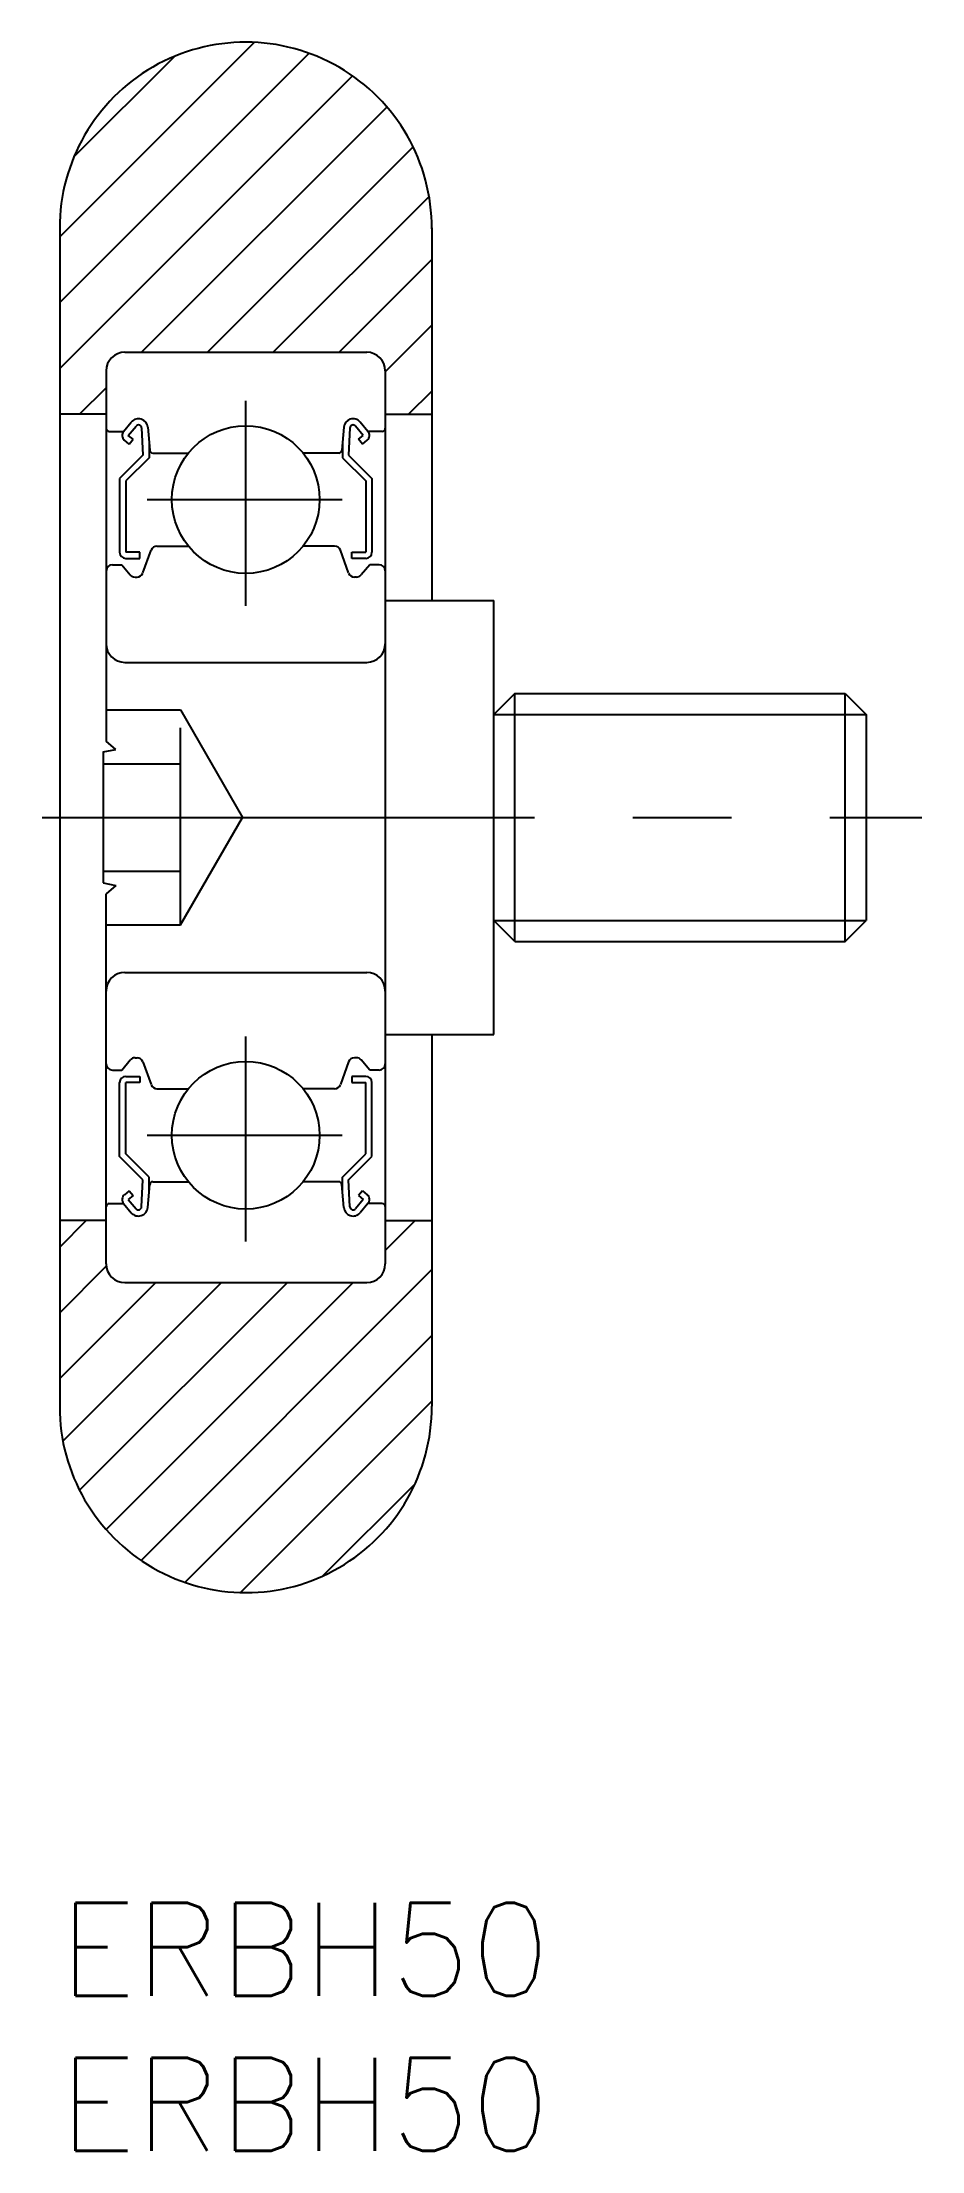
# Model space of a CAD drawing. Extents: x -0.6 to 27.8, y -8 to 60.
import ezdxf

# ---------------------------------------------------------------- set-up
doc = ezdxf.new("R2010")
doc.units = 0
doc.header["$LTSCALE"] = 0.5
doc.linetypes.add('CENTER', pattern=[50.8, 31.75, -6.35, 6.35, -6.35])
doc.linetypes.add('DASHED', pattern=[19.05, 12.7, -6.35])
for name, color, linetype in [('MSM_CENTER', 1, 'CENTER'), ('MSM_CONTINUOUS', 7, 'CONTINUOUS'), ('MSM_DASHED', 4, 'DASHED'), ('MSM_NARROW', 5, 'CONTINUOUS'), ('MSM_PART_NUMBER', 7, 'CONTINUOUS')]:
    doc.layers.add(name, color=color, linetype=linetype)
doc.styles.get("Standard").update_dxf_attribs({"font": 'txt.shx', "height": 3, "bigfont": 'bigfont.shx'})

# ---------------------------------------------------------------- blocks, each defined once
blk = doc.blocks.new('*U3')
at = {"layer": 'MSM_PART_NUMBER'}
blk.add_text('ERBH50', height=3, dxfattribs=at).set_placement((0, -3))
blk = doc.blocks.new('*U4')
at = {"layer": 'MSM_PART_NUMBER'}
blk.add_text('ERBH50', height=3, dxfattribs=at).set_placement((0, -8))

msp = doc.modelspace()

# ---------------------------------------------------------------- linework, layer by layer
at = {"layer": 'MSM_CENTER'}
for p, q in [((6, 41.823), (6, 48.431)), ((2.821, 45.25), (9.106, 45.25)), ((-0.564, 35), (27.799, 35)), ((6, 21.323), (6, 27.931)), ((2.821, 24.75), (9.106, 24.75))]:
    msp.add_line(p, q, dxfattribs=at)
at = {"layer": 'MSM_CONTINUOUS'}
for p, q in [((0, 54), (0, 16)), ((12, 54.017), (12, 42)), ((2.1, 50), (9.9, 50)), ((1.5, 49.4), (1.5, 37.462)), ((10.5, 49.4), (10.5, 20.6)), ((1.5, 48), (0, 48)), ((2.06, 47.45), (2.31, 47.747)), ((2.213, 47.321), (2.463, 47.619)), ((9.787, 47.321), (9.537, 47.619)), ((9.94, 47.45), (9.69, 47.747)), ((10.5, 48.001), (12, 48.001)), ((1.6, 47.45), (2.06, 47.45)), ((2.238, 47.04), (2.085, 47.168)), ((2.366, 47.193), (2.213, 47.321)), ((2.238, 47.04), (2.366, 47.193)), ((2.64, 47.56), (2.683, 46.683)), ((2.838, 47.581), (2.903, 46.841)), ((2.883, 47.07), (2.883, 46.6)), ((9.162, 47.581), (9.097, 46.841)), ((9.117, 47.07), (9.117, 46.6)), ((9.36, 47.56), (9.317, 46.683)), ((9.634, 47.193), (9.787, 47.321)), ((9.762, 47.04), (9.634, 47.193)), ((9.762, 47.04), (9.915, 47.168)), ((10.4, 47.45), (9.94, 47.45)), ((2.683, 46.683), (1.933, 45.933)), ((2.883, 46.6), (2.133, 45.85)), ((3.003, 46.75), (4.151, 46.75)), ((8.997, 46.75), (7.849, 46.75)), ((9.117, 46.6), (9.867, 45.85)), ((9.317, 46.683), (10.067, 45.933)), ((1.933, 45.933), (1.933, 43.55)), ((2.133, 45.85), (2.133, 43.55)), ((9.867, 45.85), (9.867, 43.55)), ((10.067, 45.933), (10.067, 43.55)), ((2.583, 43.55), (2.133, 43.55)), ((2.583, 43.35), (2.583, 43.55)), ((2.682, 42.882), (2.95, 43.618)), ((3.138, 43.75), (4.151, 43.75)), ((8.862, 43.75), (7.849, 43.75)), ((9.318, 42.882), (9.05, 43.618)), ((9.417, 43.35), (9.417, 43.55)), ((9.417, 43.55), (9.867, 43.55)), ((1.7, 43.15), (2, 43.15)), ((2, 43.15), (2.276, 42.821)), ((2.133, 43.35), (2.583, 43.35)), ((9.867, 43.35), (9.417, 43.35)), ((10, 43.15), (9.724, 42.821)), ((10.3, 43.15), (10, 43.15)), ((2.429, 42.75), (2.494, 42.75)), ((9.571, 42.75), (9.506, 42.75)), ((10.5, 42), (14, 42)), ((14, 28), (14, 42)), ((2.1, 40), (9.9, 40)), ((14.677, 39), (14, 38.323)), ((14.677, 39), (25.323, 39)), ((14.677, 31), (14.677, 39)), ((25.323, 39), (26, 38.323)), ((25.323, 31), (25.323, 39)), ((26, 38.323), (26, 31.676)), ((1.812, 37.194), (1.5, 37.462)), ((1.4, 37.114), (1.812, 37.194)), ((1.4, 37.114), (1.4, 32.886)), ((1.4, 32.886), (1.812, 32.806)), ((1.812, 32.806), (1.5, 32.538)), ((1.5, 20.6), (1.5, 32.538)), ((14.677, 31), (14, 31.676)), ((25.323, 31), (26, 31.676)), ((14.677, 31), (25.323, 31)), ((2.1, 30), (9.9, 30)), ((10.5, 28), (14, 28)), ((12, 28), (12, 16.017)), ((2.429, 27.25), (2.494, 27.25)), ((9.571, 27.25), (9.506, 27.25)), ((1.7, 26.85), (2, 26.85)), ((2, 26.85), (2.276, 27.179)), ((2.133, 26.65), (2.583, 26.65)), ((2.583, 26.65), (2.583, 26.45)), ((2.682, 27.118), (2.95, 26.382)), ((9.318, 27.118), (9.05, 26.382)), ((9.417, 26.65), (9.417, 26.45)), ((9.867, 26.65), (9.417, 26.65)), ((10, 26.85), (9.724, 27.179)), ((10.3, 26.85), (10, 26.85)), ((1.933, 24.067), (1.933, 26.45)), ((2.583, 26.45), (2.133, 26.45)), ((2.133, 24.15), (2.133, 26.45)), ((3.138, 26.25), (4.151, 26.25)), ((8.862, 26.25), (7.849, 26.25)), ((9.417, 26.45), (9.867, 26.45)), ((9.867, 24.15), (9.867, 26.45)), ((10.067, 24.067), (10.067, 26.45)), ((2.683, 23.317), (1.933, 24.067)), ((2.883, 23.4), (2.133, 24.15)), ((9.117, 23.4), (9.867, 24.15)), ((9.317, 23.317), (10.067, 24.067)), ((2.64, 22.44), (2.683, 23.317)), ((2.838, 22.419), (2.903, 23.159)), ((2.883, 22.93), (2.883, 23.4)), ((3.003, 23.25), (4.151, 23.25)), ((3.29, 23.25), (3.29, 23.25)), ((3.577, 23.25), (3.577, 23.25)), ((8.997, 23.25), (7.849, 23.25)), ((9.162, 22.419), (9.097, 23.159)), ((9.117, 22.93), (9.117, 23.4)), ((9.36, 22.44), (9.317, 23.317)), ((1.6, 22.55), (2.06, 22.55)), ((2.06, 22.55), (2.31, 22.253)), ((2.238, 22.96), (2.085, 22.832)), ((2.366, 22.807), (2.213, 22.679)), ((2.213, 22.679), (2.463, 22.381)), ((2.238, 22.96), (2.366, 22.807)), ((9.787, 22.679), (9.537, 22.381)), ((9.762, 22.96), (9.634, 22.807)), ((9.634, 22.807), (9.787, 22.679)), ((9.94, 22.55), (9.69, 22.253)), ((9.762, 22.96), (9.915, 22.832)), ((10.4, 22.55), (9.94, 22.55)), ((1.5, 22.001), (0, 22.001)), ((10.5, 22), (12, 22)), ((2.1, 20), (9.9, 20))]:
    msp.add_line(p, q, dxfattribs=at)
for centre in [(6, 45.25), (6, 24.75)]:
    msp.add_circle(centre, 2.381, dxfattribs=at)
for centre, radius, start, end in [((6, 54), 6, 359.84052, 180), ((2.1, 49.4), 0.6, 90, 180), ((9.9, 49.4), 0.6, 0, 90), ((2.539, 47.555), 0.3, 4.99676, 140.00293), ((2.54, 47.555), 0.1, 2.81982, 140.00215), ((9.461, 47.555), 0.3, 39.99707, 175.00324), ((9.46, 47.555), 0.1, 39.99785, 177.18018), ((1.6, 47.55), 0.1, 180, 270), ((2.213, 47.321), 0.2, 140.00293, 230.08703), ((9.787, 47.321), 0.2, 309.91297, 39.99707), ((10.4, 47.55), 0.1, 270, 0), ((3.003, 46.85), 0.1, 184.99676, 269.9995), ((8.997, 46.85), 0.1, 270.0005, 355.00324), ((2.133, 43.55), 0.2, 180, 270), ((3.138, 43.55), 0.2, 90, 159.99139), ((8.862, 43.55), 0.2, 20.00861, 90), ((9.867, 43.55), 0.2, 270, 0), ((1.7, 42.95), 0.2, 90, 180), ((2.494, 42.95), 0.2, 270, 339.99139), ((9.506, 42.95), 0.2, 200.00861, 270), ((10.3, 42.95), 0.2, 0, 90), ((2.429, 42.95), 0.2, 219.99503, 270), ((9.571, 42.95), 0.2, 270, 320.00497), ((2.1, 40.6), 0.6, 180, 270), ((9.9, 40.6), 0.6, 270, 0), ((2.1, 29.4), 0.6, 90, 180), ((9.9, 29.4), 0.6, 0, 90), ((2.429, 27.05), 0.2, 90, 140.00497), ((2.494, 27.05), 0.2, 20.00861, 90), ((9.506, 27.05), 0.2, 90, 159.99139), ((9.571, 27.05), 0.2, 39.99503, 90), ((1.7, 27.05), 0.2, 180, 270), ((2.133, 26.45), 0.2, 90, 180), ((9.867, 26.45), 0.2, 0, 90), ((10.3, 27.05), 0.2, 270, 0), ((3.138, 26.45), 0.2, 200.00861, 270), ((8.862, 26.45), 0.2, 270, 339.99139), ((3.003, 23.15), 0.1, 90.0005, 175.00324), ((8.997, 23.15), 0.1, 4.99676, 89.9995), ((1.6, 22.45), 0.1, 90, 180), ((2.213, 22.679), 0.2, 129.91297, 219.99707), ((2.54, 22.445), 0.1, 219.99785, 357.18018), ((9.46, 22.445), 0.1, 182.81982, 320.00215), ((9.787, 22.679), 0.2, 320.00293, 50.08703), ((10.4, 22.45), 0.1, 0, 90), ((2.539, 22.445), 0.3, 219.99707, 355.00324), ((9.461, 22.445), 0.3, 184.99676, 320.00293), ((2.1, 20.6), 0.6, 180, 270), ((9.9, 20.6), 0.6, 270, 0), ((6, 16), 6, 180, 0.15948)]:
    msp.add_arc(centre, radius, start, end, dxfattribs=at)
at = {"layer": 'MSM_DASHED'}
for p, q in [((1.5, 38.464), (3.9, 38.464)), ((3.9, 38.464), (5.9, 35)), ((3.9, 31.536), (3.9, 38.464)), ((1.4, 36.732), (3.9, 36.732)), ((3.9, 31.536), (5.9, 35)), ((1.4, 33.268), (3.9, 33.268)), ((1.5, 31.536), (3.9, 31.536))]:
    msp.add_line(p, q, dxfattribs=at)
at = {"layer": 'MSM_NARROW'}
for p, q in [((0, 53.721), (6.273, 59.994)), ((0, 51.6), (8.042, 59.642)), ((0.459, 56.301), (3.699, 59.541)), ((0, 49.478), (9.439, 58.917)), ((2.643, 50), (10.552, 57.909)), ((4.764, 50), (11.393, 56.629)), ((6.886, 50), (11.912, 55.026)), ((9.007, 50), (12, 52.993)), ((10.5, 49.372), (12, 50.872)), ((0.643, 48), (1.5, 48.857)), ((11.25, 48), (12, 48.75)), ((14, 38.323), (26, 38.323)), ((14, 31.676), (26, 31.676)), ((0, 21.144), (0.856, 22)), ((10.5, 21.037), (11.463, 22)), ((0, 19.022), (1.504, 20.527)), ((2.624, 11.04), (12, 20.416)), ((0, 16.901), (3.099, 20)), ((0.105, 14.884), (5.22, 20)), ((0.642, 13.3), (7.342, 20)), ((1.497, 12.034), (9.463, 20)), ((4.036, 10.331), (12, 18.294)), ((5.829, 10.002), (12, 16.173)), ((8.489, 10.54), (11.46, 13.511))]:
    msp.add_line(p, q, dxfattribs=at)

# ---------------------------------------------------------------- block references
at = {"layer": 'MSM_CONTINUOUS'}
for name in ['*U3', '*U4']:
    msp.add_blockref(name, (0, 0), dxfattribs=at)

doc.saveas('drawing.dxf')
